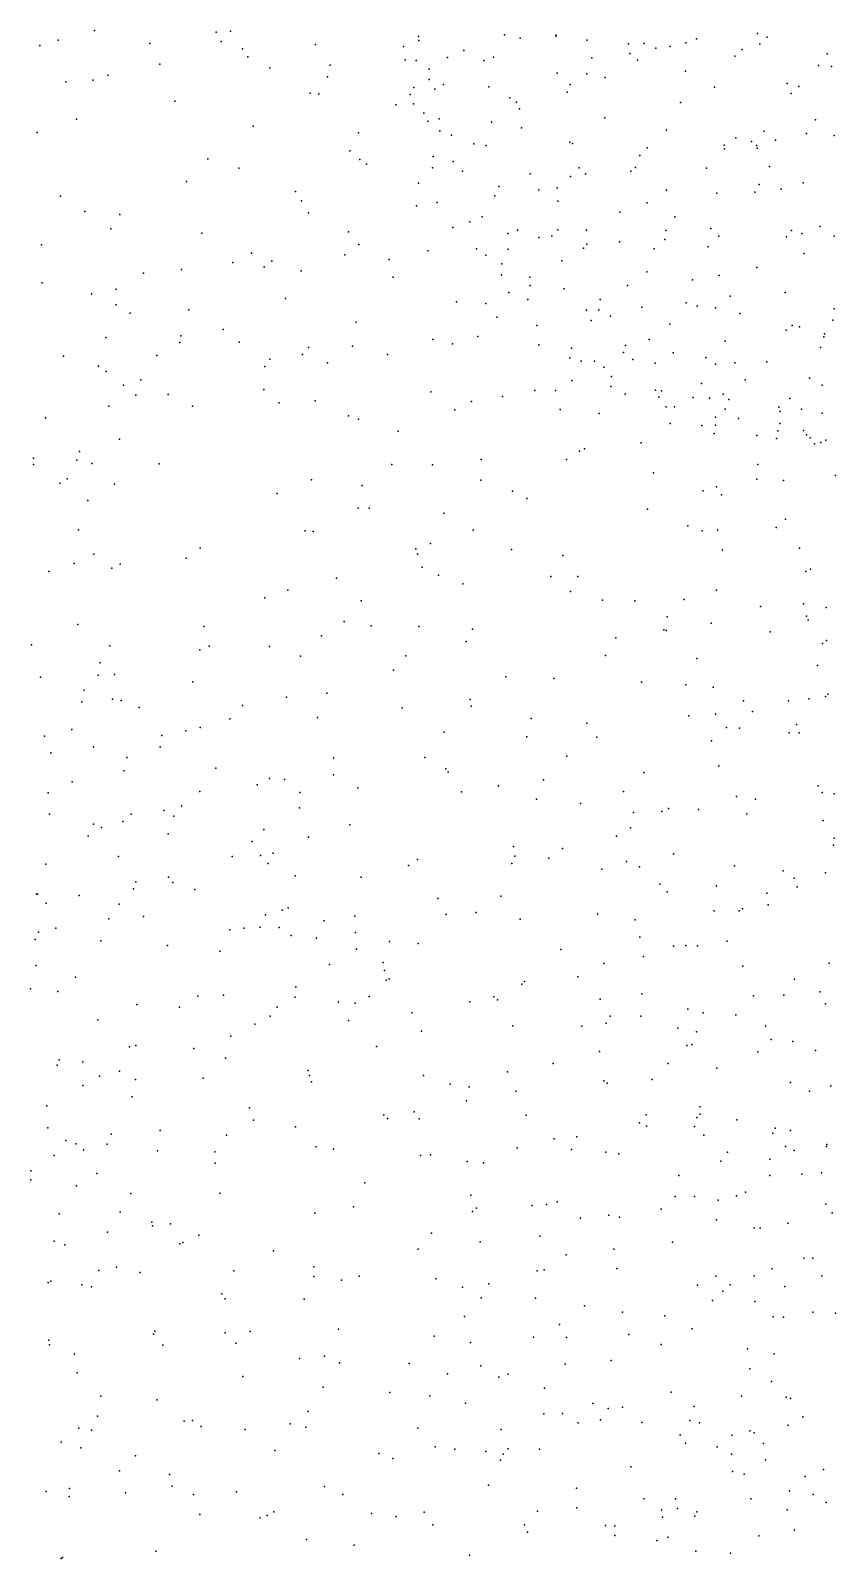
# Model space of a CAD drawing. Header units: metres. Extents: x -25 to 25, y -27.7 to 27.8.
# Drawn here: x -4.741 to -3.329, y -13.396 to -10.717 of the extents above; entities that cross this region are included whole.
import ezdxf

# ---------------------------------------------------------------- set-up
doc = ezdxf.new("R2010")
doc.units = ezdxf.units.M

msp = doc.modelspace()

# ---------------------------------------------------------------- linework, layer by layer
for p in [(-4.6925, -10.734, -4.3313), (-4.6287, -10.717, -5.6127), (-4.5313, -10.7398, 15.5646), (-4.415, -10.7198, -5.3924), (-4.4062, -10.736, -5.9033), (-4.3898, -10.7178, -4.5711), (-4.2407, -10.7414, -11.8534), (-4.0598, -10.7272, 20.2195), (-4.0594, -10.7343, 19.6476), (-3.9091, -10.7247, 19.3535), (-3.8819, -10.7303, 20.6025), (-3.819, -10.7271, -8.6697), (-3.8183, -10.7249, 19.2556), (-3.7646, -10.7336, -4.8896), (-3.6919, -10.7401, 19.1374), (-3.664, -10.7395, -6.0387), (-3.5908, -10.7385, -5.8081), (-3.5725, -10.7314, 9.7165), (-3.4653, -10.7223, -4.9215), (-3.4614, -10.7409, 18.9968), (-3.4484, -10.7287, 10.1432), (-4.7245, -10.7433, 15.4436), (-4.3687, -10.749, 15.6539), (-4.3593, -10.7631, -5.5377), (-4.0863, -10.7451, 19.9058), (-4.0835, -10.7683, 19.8032), (-4.0639, -10.7695, -5.4818), (-4.0095, -10.7645, -6.1725), (-3.9805, -10.7517, 19.4573), (-3.9454, -10.7694, 8.3963), (-3.9284, -10.7637, 4.3418), (-3.7561, -10.7649, 4.5725), (-3.6895, -10.757, 9.3691), (-3.6756, -10.7691, 20.7752), (-3.6435, -10.7481, 5.0604), (-3.6184, -10.7451, 20.8348), (-3.5048, -10.762, 9.9635), (-3.4922, -10.75, 8.3832), (-3.343, -10.7578, 18.9464), (-4.6053, -10.7951, -11.8989), (-4.514, -10.7762, 4.8965), (-4.3211, -10.7823, -5.6969), (-4.2152, -10.7776, -4.6567), (-4.0411, -10.7849, -4.7648), (-3.8165, -10.7919, -5.6077), (-3.7645, -10.7931, 19.2058), (-3.5917, -10.7881, 19.0823), (-3.3585, -10.778, 20.9803), (-3.3356, -10.7801, -4.9825), (-4.6787, -10.8067, 3.3092), (-4.6307, -10.804, -8.157), (-4.22, -10.7982, -5.8887), (-4.0682, -10.817, 5.0037), (-4.0414, -10.803, 19.5805), (-4.0315, -10.8195, 4.2315), (-4.0165, -10.8118, 20.2454), (-3.9366, -10.8156, -6.0297), (-3.7937, -10.8118, -5.9143), (-3.7325, -10.7995, 20.7026), (-3.5409, -10.816, 20.845), (-3.4133, -10.8097, 10.2719), (-3.3925, -10.8152, 4.8708), (-4.4876, -10.8409, 3.7171), (-4.2499, -10.8269, 3.9978), (-4.2349, -10.8278, 4.9649), (-4.0997, -10.847, -11.8691), (-4.075, -10.8291, 19.8657), (-4.0687, -10.8452, 19.9601), (-3.8999, -10.8351, 20.4498), (-3.8881, -10.8427, -4.8107), (-3.7992, -10.8248, 9.0432), (-3.6003, -10.8431, 20.7815), (-3.4065, -10.8273, 18.9801), (-4.66, -10.8723, -4.197), (-4.0505, -10.862, 19.6755), (-4.0437, -10.8759, 20.0357), (-4.0236, -10.8716, 20.1436), (-3.8827, -10.8543, 8.8388), (-3.733, -10.8698, 20.6441), (-3.3638, -10.8738, 10.417), (-4.7294, -10.8956, 4.7948), (-4.3499, -10.8844, -8.291), (-4.1654, -10.8963, 4.1147), (-4.0229, -10.8931, 19.5989), (-4.0023, -10.9004, -8.5208), (-3.932, -10.8778, 20.3367), (-3.8793, -10.8876, 19.3369), (-3.6252, -10.8918, -11.754), (-3.4534, -10.8934, 19.0286), (-3.3796, -10.8975, 20.9042), (-3.3307, -10.9013, 5.2809), (-4.1805, -10.9281, -4.6128), (-3.9628, -10.9155, 8.7165), (-3.9413, -10.9188, 5.0931), (-3.7944, -10.9128, -8.6362), (-3.7901, -10.9148, 19.2587), (-3.6589, -10.9228, 9.5925), (-3.5239, -10.9177, 20.781), (-3.5233, -10.9245, 4.8014), (-3.5034, -10.9051, -8.8066), (-3.4761, -10.9115, 10.0637), (-3.4671, -10.9183, -4.9164), (-3.466, -10.9232, 8.3277), (-3.4335, -10.9091, -11.653), (-4.4296, -10.9418, 15.7777), (-4.163, -10.943, 15.8196), (-4.1513, -10.9514, -8.3898), (-4.0345, -10.9377, 19.9554), (-3.9994, -10.9466, -4.7066), (-3.7784, -10.9575, 4.5989), (-3.6795, -10.9573, 8.3086), (-3.6717, -10.9358, 19.1655), (-3.4445, -10.9553, 15.6485), (-4.4674, -10.9818, -4.3249), (-4.3751, -10.9581, -11.945), (-4.0357, -10.9578, 19.855), (-3.9828, -10.9635, 20.1033), (-3.8641, -10.9685, 20.3483), (-3.7933, -10.9727, 20.4434), (-3.7668, -10.9685, -11.7884), (-3.6877, -10.9634, 15.7362), (-3.5548, -10.9585, 9.9187), (-3.3849, -10.9842, 19.0351), (-4.6884, -11.0072, -7.9917), (-4.2757, -10.9993, -4.504), (-4.06, -10.9844, 8.5316), (-3.9264, -11.0069, 19.4672), (-3.9192, -10.9902, 20.2086), (-3.849, -10.9965, 9.0053), (-3.8166, -10.9926, -4.7843), (-3.625, -10.9967, 20.6296), (-3.5365, -11.0023, 20.7027), (-3.47, -11.0003, 5.329), (-3.4623, -10.9868, 19.0797), (-3.4239, -10.995, 20.8009), (-4.6455, -11.0345, 3.3238), (-4.2654, -11.0156, -8.2517), (-4.2532, -11.0365, 8.3215), (-4.0638, -11.0244, 5.0747), (-4.0271, -11.0185, -11.8676), (-3.8156, -11.0161, 19.3163), (-3.707, -11.0355, 20.4916), (-3.659, -11.019, -4.8518), (-4.5844, -11.0394, 3.4715), (-3.9997, -11.0621, 19.7392), (-3.9699, -11.0524, 19.6021), (-3.9484, -11.0435, 20.0656), (-3.6102, -11.0434, -11.7207), (-3.5471, -11.0638, 8.2736), (-3.3552, -11.0604, 19.0633), (-4.6002, -11.0647, 4.9125), (-4.4404, -11.072, 3.8534), (-4.1828, -11.0697, -11.9281), (-3.9034, -11.073, 4.5211), (-3.8865, -11.067, 20.1568), (-3.8489, -11.0796, 19.4191), (-3.8261, -11.0767, 8.2458), (-3.8155, -11.0666, 20.2939), (-3.7651, -11.0668, 9.461), (-3.765, -11.0913, 5.2716), (-3.7077, -11.0875, 19.2651), (-3.6279, -11.0834, 19.2175), (-3.626, -11.0678, 20.5478), (-3.5332, -11.0777, 19.1672), (-3.4144, -11.0785, 20.7383), (-3.4056, -11.0678, 10.2481), (-3.3876, -11.0727, -8.8708), (-3.3309, -11.0773, 10.4153), (-4.7215, -11.0926, 4.6971), (-4.3532, -11.1072, 4.0152), (-4.1892, -11.11, 15.8832), (-4.1648, -11.0922, 8.1646), (-4.1113, -11.1182, -8.2889), (-4.0437, -11.1034, -4.6314), (-3.9586, -11.0998, 19.882), (-3.9421, -11.1111, 19.6641), (-3.9029, -11.1002, 19.5115), (-3.7708, -11.0988, 19.3394), (-3.6466, -11.1, 4.747), (-3.5519, -11.0963, 20.5946), (-3.3835, -11.1079, 19.1278), (-4.5424, -11.1422, 3.6193), (-4.4759, -11.136, -4.2745), (-4.3861, -11.1238, 15.8713), (-4.3306, -11.1312, 8.1552), (-4.3175, -11.1215, -8.1241), (-4.2659, -11.1384, 4.1741), (-3.9138, -11.1262, 5.2021), (-3.8085, -11.1207, 15.8327), (-3.6596, -11.1403, 20.421), (-3.4666, -11.1322, 19.1841), (-4.7205, -11.1594, 3.156), (-4.5908, -11.1702, -7.9134), (-4.1047, -11.1495, 4.4222), (-3.9144, -11.1452, 19.9624), (-3.865, -11.1493, 20.048), (-3.8642, -11.164, 19.5522), (-3.8045, -11.1697, 20.1182), (-3.6934, -11.1639, 20.3361), (-3.5792, -11.1542, 20.4896), (-3.5327, -11.1463, 15.6882), (-4.6341, -11.1787, -11.9757), (-4.5903, -11.198, 3.4199), (-4.2936, -11.1869, 8.4355), (-3.9935, -11.1928, -11.8457), (-3.942, -11.1954, -8.3713), (-3.9017, -11.1762, 19.8633), (-3.8682, -11.1883, 19.6329), (-3.7413, -11.1886, -8.5984), (-3.5906, -11.1947, 20.3998), (-3.5134, -11.1828, 5.4399), (-3.4169, -11.1762, -5.1475), (-4.5662, -11.2126, 8.1605), (-4.4632, -11.2068, -11.9736), (-3.9226, -11.2198, 4.6997), (-3.7654, -11.2071, 19.4655), (-3.7439, -11.2065, -11.7498), (-3.7232, -11.2176, 20.1772), (-3.6682, -11.202, 19.3496), (-3.5712, -11.2002, 9.9603), (-3.5389, -11.203, 19.2812), (-3.4962, -11.2131, 20.473), (-3.3333, -11.225, 4.9418), (-3.331, -11.2048, 20.6546), (-4.4772, -11.2522, 4.0243), (-4.403, -11.2414, 4.1876), (-4.1694, -11.2281, 5.0638), (-3.8525, -11.234, 19.803), (-3.7574, -11.2256, 9.6628), (-3.6191, -11.2318, 20.2951), (-3.4152, -11.2421, 10.2248), (-3.4043, -11.234, 19.2474), (-3.3915, -11.2368, 8.3073), (-3.3476, -11.2487, -5.3759), (-4.6085, -11.255, 7.9194), (-4.479, -11.2641, 15.878), (-4.3746, -11.2633, -7.9474), (-4.253, -11.2729, 8.0867), (-4.1759, -11.2707, 4.6144), (-4.0352, -11.2585, 8.796), (-4.0003, -11.2664, 15.8896), (-3.9558, -11.2532, 8.988), (-3.8491, -11.2679, 8.2031), (-3.7914, -11.2737, 19.9224), (-3.6971, -11.269, 8.2409), (-3.6551, -11.2586, 19.4167), (-3.5218, -11.2615, 20.3523), (-3.3545, -11.2728, 20.5191), (-3.349, -11.2541, 15.5499), (-4.6831, -11.2879, 15.8574), (-4.6214, -11.3055, 8.2723), (-4.5193, -11.287, 3.8305), (-4.3211, -11.2933, 4.5131), (-4.2637, -11.2852, -4.4415), (-4.22, -11.2994, 15.9092), (-4.1143, -11.285, -4.5454), (-3.7943, -11.2907, 19.7403), (-3.7747, -11.2968, 19.8313), (-3.7513, -11.2968, 19.6344), (-3.7006, -11.2818, 19.4872), (-3.684, -11.2939, 20.085), (-3.6448, -11.3001, -4.9415), (-3.6133, -11.2822, 20.2023), (-3.556, -11.2903, 19.3974), (-3.5391, -11.3019, 4.9384), (-3.5049, -11.2997, -11.5717), (-3.4489, -11.2977, -8.8533), (-4.6082, -11.3147, 3.2842), (-4.5472, -11.3296, 4.8981), (-4.3295, -11.3061, -11.9546), (-3.7909, -11.3309, -8.3871), (-3.735, -11.3072, 4.8935), (-3.7217, -11.3235, 19.9573), (-3.4872, -11.3292, 20.2555), (-3.3741, -11.3268, 5.5879), (-4.5779, -11.3387, 3.5334), (-4.5558, -11.3566, 4.2175), (-4.4992, -11.3553, 4.5397), (-4.3315, -11.3462, 8.5211), (-4.0382, -11.3503, 4.8684), (-3.9125, -11.3584, 9.2159), (-3.8559, -11.348, 9.3808), (-3.8197, -11.3481, -11.7505), (-3.7224, -11.3409, 19.7218), (-3.6977, -11.3547, 19.8394), (-3.6443, -11.3473, -11.6542), (-3.6337, -11.3485, 19.5824), (-3.5637, -11.3356, -5.133), (-3.5255, -11.3544, 8.2963), (-3.3516, -11.3388, 19.388), (-4.6032, -11.3756, 4.4187), (-4.4565, -11.3759, 4.6998), (-4.3045, -11.3699, 4.8137), (-4.2414, -11.366, -7.9284), (-3.9962, -11.3819, -8.0827), (-3.9669, -11.3674, 5.0082), (-3.8117, -11.3816, -4.837), (-3.6387, -11.3601, 19.9881), (-3.6257, -11.3769, 5.3797), (-3.611, -11.3766, 19.6678), (-3.578, -11.3605, 20.0744), (-3.5498, -11.3618, 19.5115), (-3.5223, -11.3806, -8.7101), (-3.5158, -11.364, 20.1462), (-3.4279, -11.3772, 19.4805), (-3.4257, -11.385, 20.1873), (-3.4085, -11.3621, 20.2739), (-3.3883, -11.3808, 5.0398), (-4.7147, -11.3959, -4.0634), (-4.1829, -11.3924, 8.6988), (-4.1656, -11.3982, 8.1537), (-3.743, -11.3887, 15.8224), (-3.6184, -11.4062, 5.0664), (-3.5627, -11.4096, 19.7419), (-3.5392, -11.3948, 19.9906), (-3.5392, -11.4092, 19.8934), (-3.4985, -11.3973, 15.6364), (-3.4261, -11.4062, 20.0907), (-3.3516, -11.3879, -8.9702), (-4.5849, -11.4332, -11.953), (-4.0959, -11.4197, -7.9622), (-3.5412, -11.4237, -5.336), (-3.4667, -11.4272, 19.9405), (-3.432, -11.4326, -11.4748), (-3.4295, -11.4188, 19.6201), (-3.3843, -11.418, 15.5175), (-3.3791, -11.4258, 8.3451), (-3.3728, -11.4311, 19.999), (-3.3539, -11.4394, 19.8998), (-3.3454, -11.4354, 19.6933), (-4.655, -11.4552, 3.76), (-3.7776, -11.4546, -5.0554), (-3.7688, -11.4502, 5.1633), (-3.6695, -11.4401, 9.7184), (-3.3652, -11.4414, 19.812), (-4.7358, -11.4668, -7.5907), (-4.7358, -11.4777, 3.0526), (-4.6596, -11.4702, 3.5911), (-4.633, -11.4761, 15.8772), (-4.5154, -11.477, -4.2708), (-4.107, -11.478, -11.8308), (-4.0358, -11.4783, 8.2523), (-3.9499, -11.4692, 15.8754), (-3.8005, -11.4689, 8.299), (-3.6478, -11.4928, 15.7367), (-3.4649, -11.478, -5.4821), (-4.6895, -11.5104, 3.2105), (-4.6768, -11.5031, 3.4409), (-4.5937, -11.5126, 7.9191), (-4.2477, -11.5048, -7.8056), (-4.159, -11.515, 8.8266), (-3.9505, -11.5054, 9.2609), (-3.5372, -11.5171, 5.1442), (-3.4667, -11.5038, 5.4598), (-3.4198, -11.5058, 10.0579), (-3.3285, -11.4972, -5.65), (-4.6403, -11.541, -4.1637), (-4.3078, -11.5285, -4.4428), (-3.8954, -11.5247, -7.9801), (-3.8701, -11.5373, -11.7325), (-3.5604, -11.524, 5.3049), (-3.5287, -11.5311, 9.7973), (-4.1659, -11.5544, -4.5625), (-4.1468, -11.5547, 8.3369), (-4.0159, -11.5634, -4.7068), (-3.6584, -11.5565, 8.3643), (-4.6566, -11.5926, -11.8918), (-4.2587, -11.5942, 15.8778), (-4.2447, -11.5954, -11.8469), (-3.9642, -11.5931, -5.0297), (-3.5877, -11.5856, -8.1791), (-3.5621, -11.5943, -5.6097), (-3.5355, -11.5928, 9.5989), (-3.4325, -11.5886, -11.4524), (-3.4162, -11.574, 15.4779), (-4.443, -11.6246, -11.8868), (-4.0649, -11.626, 15.8533), (-4.0388, -11.6165, -4.8514), (-3.8971, -11.6271, 15.8081), (-3.3917, -11.6249, -8.8688), (-4.6645, -11.6515, -7.4996), (-4.63, -11.6351, 8.5946), (-4.5837, -11.6525, 8.1588), (-4.468, -11.6419, 8.6638), (-4.0619, -11.635, 9.144), (-3.8066, -11.6375, 8.419), (-3.5267, -11.6275, -11.5783), (-4.7085, -11.6655, 15.8676), (-4.598, -11.6594, -4.2528), (-4.2038, -11.677, -4.658), (-4.0534, -11.6581, -7.7413), (-4.0252, -11.672, 8.484), (-3.8279, -11.6742, -5.5016), (-3.7806, -11.6743, -7.8582), (-3.3806, -11.6657, -8.6755), (-3.3722, -11.6615, 9.7535), (-4.2894, -11.6981, 8.5177), (-3.9824, -11.687, -5.2614), (-3.7934, -11.7007, -11.7514), (-3.537, -11.6981, -8.0646), (-4.33, -11.7117, -7.6194), (-4.1604, -11.7172, 9.0273), (-3.7375, -11.7156, 15.6978), (-3.6808, -11.7169, -5.7376), (-3.5938, -11.7144, 9.3574), (-3.4598, -11.727, 15.4062), (-3.3843, -11.7223, -8.2955), (-3.3448, -11.7288, -8.9748), (-4.658, -11.7582, -7.3661), (-4.1908, -11.7531, 15.8383), (-4.1429, -11.7609, -4.9997), (-3.6237, -11.7452, -11.7374), (-3.5468, -11.756, -5.8841), (-3.3795, -11.7441, 15.2595), (-3.3764, -11.7503, 8.5017), (-4.4368, -11.762, 15.8438), (-4.23, -11.7784, -11.8365), (-4.0596, -11.7619, -11.8023), (-3.9656, -11.7669, -5.474), (-3.7141, -11.7819, 9.2313), (-3.6295, -11.7681, -7.885), (-3.6256, -11.7688, 8.5207), (-3.4431, -11.7714, -11.7312), (-3.3442, -11.7863, 9.4829), (-4.7394, -11.7942, 8.1184), (-4.6018, -11.7956, 8.7278), (-4.444, -11.8028, 8.5815), (-4.4271, -11.7963, -7.5232), (-4.3214, -11.7971, 8.6769), (-4.2669, -11.8138, -4.8341), (-4.0826, -11.8136, -5.292), (-3.9763, -11.7885, 9.1364), (-3.7319, -11.813, -7.7494), (-3.3512, -11.792, 5.5238), (-4.6186, -11.8256, -4.3394), (-4.1038, -11.8386, 8.7009), (-3.5716, -11.8179, -11.882), (-3.3599, -11.8303, -6.0373), (-4.7231, -11.851, 15.8418), (-4.6224, -11.8473, 17.7031), (-4.5933, -11.8464, -11.8564), (-4.4563, -11.8589, -4.5828), (-3.9069, -11.8505, -5.7088), (-3.8227, -11.853, 8.6426), (-3.6686, -11.8598, -5.9604), (-3.5913, -11.8642, 15.4634), (-4.651, -11.8943, -7.1276), (-4.6466, -11.8735, 8.4141), (-4.5972, -11.8891, 17.5317), (-4.5818, -11.8917, -7.2664), (-4.2917, -11.8858, -7.4685), (-4.2208, -11.8788, -5.1015), (-3.9694, -11.8899, -11.9276), (-3.5429, -11.8685, 9.2108), (-3.49, -11.8921, 15.2929), (-3.4107, -11.8925, 8.5829), (-3.3751, -11.8886, -11.9813), (-3.3462, -11.885, -9.2304), (-3.342, -11.8809, -9.7239), (-4.55, -11.904, 17.8495), (-4.3691, -11.9003, 15.7844), (-4.2375, -11.9218, -11.9413), (-4.0885, -11.9047, -5.4708), (-3.9676, -11.9018, 8.7466), (-3.5859, -11.9189, -12.0506), (-3.5389, -11.9154, -6.094), (-3.4741, -11.9112, -10.1371), (-4.6681, -11.9423, 8.9665), (-4.4681, -11.9447, 8.8786), (-4.4432, -11.9393, -7.3438), (-4.3909, -11.9241, -4.7992), (-4.0149, -11.9475, 8.9025), (-3.8625, -11.9231, 15.6346), (-3.7647, -11.9317, 9.0731), (-3.5196, -11.9392, -7.8381), (-3.4968, -11.9404, -10.3659), (-3.41, -11.9485, -10.506), (-3.3966, -11.934, -9.527), (-3.3923, -11.9483, 15.0571), (-4.7165, -11.954, -4.3021), (-4.6303, -11.9732, -6.901), (-4.5135, -11.9728, -4.6996), (-4.5106, -11.953, 8.6619), (-3.8699, -11.9552, -5.897), (-3.7469, -11.956, 8.7431), (-3.5461, -11.9623, -9.9696), (-4.705, -11.9832, -6.562), (-4.5718, -11.9916, 17.3675), (-4.209, -11.9923, 15.7089), (-4.0492, -11.9914, -5.6896), (-3.7996, -11.9896, -7.5487), (-4.577, -12.0153, 18.1966), (-4.4156, -12.0102, 17.7883), (-4.3214, -12.0283, -13.2867), (-4.2093, -12.0218, -13.1753), (-4.012, -12.0115, -13.2251), (-4.008, -12.0171, -13.3905), (-3.6646, -12.0179, -12.1453), (-3.5331, -12.0065, -9.8107), (-4.7098, -12.0536, 15.7781), (-4.6678, -12.0343, 8.5326), (-4.4437, -12.0515, -7.0531), (-4.3434, -12.0395, -7.2202), (-4.2953, -12.03, -5.1746), (-4.2685, -12.0528, -13.4767), (-4.1668, -12.0451, -12.0622), (-3.9846, -12.0521, 15.6022), (-3.9198, -12.0415, -7.4386), (-3.841, -12.0306, -12.1089), (-3.7006, -12.0515, 15.4091), (-3.3586, -12.0411, 8.764), (-3.3521, -12.0533, -1.0156), (-3.3309, -12.0554, 9.1768), (-4.4761, -12.0764, -13.3736), (-4.2687, -12.08, -13.006), (-3.8529, -12.065, -13.5034), (-3.776, -12.0726, -6.09), (-3.6213, -12.0812, -6.1835), (-3.5021, -12.06, 8.9209), (-3.4687, -12.0648, -12.2153), (-4.7076, -12.0909, -4.5775), (-4.6304, -12.1088, 8.8411), (-4.5791, -12.104, -4.8295), (-4.5642, -12.0913, -13.2345), (-4.5068, -12.0845, -6.7092), (-4.4895, -12.0947, 15.7069), (-3.6828, -12.088, -10.2739), (-3.633, -12.0862, -7.6045), (-3.5689, -12.083, 15.2111), (-3.4841, -12.0903, -10.4368), (-3.3502, -12.102, -1.4271), (-4.6398, -12.1296, -6.2537), (-4.6162, -12.1143, 18.4566), (-4.4992, -12.1256, -13.5393), (-4.3316, -12.1179, 17.8611), (-4.2529, -12.1315, 15.6373), (-4.1804, -12.11, -13.6196), (-3.7124, -12.1296, -9.8318), (-3.6883, -12.115, -13.1761), (-3.3309, -12.1331, -9.2284), (-4.352, -12.1388, 18.0195), (-4.3153, -12.1593, -6.9583), (-3.8932, -12.1479, -10.1023), (-3.8076, -12.1513, -12.9572), (-3.6129, -12.1608, -13.3794), (-3.3317, -12.1452, -7.986), (-4.7141, -12.1789, -13.5401), (-4.5863, -12.1653, -12.9898), (-4.387, -12.1651, 18.1768), (-4.3375, -12.1634, -12.1448), (-4.3241, -12.1778, -13.689), (-4.0778, -12.1809, -7.218), (-4.0621, -12.1704, -5.8527), (-3.8966, -12.1773, 15.4469), (-3.8908, -12.1648, -12.2198), (-3.8312, -12.1679, -9.9346), (-3.7385, -12.1873, -13.6392), (-3.695, -12.174, 15.2911), (-3.6722, -12.1833, -12.296), (-3.5058, -12.1819, -1.2957), (-4.5561, -12.2095, 18.604), (-4.4985, -12.2017, -6.4615), (-4.491, -12.2111, -5.0625), (-4.2766, -12.199, 17.6469), (-4.1607, -12.2014, -12.7913), (-3.6366, -12.2138, -13.0271), (-3.4202, -12.1902, 14.8444), (-3.401, -12.2035, -9.398), (-3.3459, -12.1937, -12.3153), (-4.7306, -12.2305, -5.7934), (-4.7287, -12.2316, -13.7444), (-4.6556, -12.2337, -5.9997), (-4.5603, -12.2219, -12.8481), (-4.4528, -12.2232, 17.2807), (-4.0264, -12.2391, -12.243), (-3.9154, -12.2349, -13.7647), (-3.6237, -12.227, 15.1144), (-3.5373, -12.2168, -13.2356), (-3.4489, -12.2293, -1.5665), (-3.3958, -12.2183, -1.0033), (-4.7131, -12.2469, 18.7708), (-4.5855, -12.2491, 15.6411), (-4.3285, -12.2677, 18.6072), (-4.2994, -12.2594, -6.7424), (-4.2885, -12.2553, 18.3601), (-4.172, -12.2696, -7.0165), (-4.0115, -12.2671, -12.7413), (-3.9587, -12.2636, -6.0324), (-3.7458, -12.2665, -12.8334), (-3.5415, -12.2603, -6.314), (-3.4977, -12.2607, -12.3647), (-3.4917, -12.2568, -9.5568), (-3.4467, -12.2501, -1.147), (-4.6964, -12.2907, -12.0836), (-4.6035, -12.2745, -6.2031), (-4.5424, -12.2707, 18.7763), (-4.3911, -12.2936, 18.7574), (-4.3667, -12.2912, -12.7023), (-4.3377, -12.289, -13.8288), (-4.3043, -12.2896, -5.379), (-4.2257, -12.2779, -12.2254), (-3.882, -12.2749, -7.2772), (-3.6797, -12.2765, -10.3065), (-4.7329, -12.3106, -12.8018), (-4.727, -12.2978, -13.8924), (-4.6172, -12.3133, -5.0285), (-4.5002, -12.3214, -12.1906), (-4.2833, -12.3035, 15.5075), (-4.2389, -12.3087, 17.8624), (-4.1704, -12.2986, -13.8403), (-4.1108, -12.3141, 15.4354), (-4.0607, -12.3181, -5.9254), (-3.672, -12.3066, -1.6315), (-3.6126, -12.3223, -1.4521), (-3.5913, -12.3215, -9.7063), (-3.5707, -12.3222, 14.8939), (-3.5183, -12.3138, -1.6869), (-4.4086, -12.3312, -5.2342), (-4.1688, -12.3277, 18.6161), (-3.8101, -12.3281, -9.9885), (-3.6652, -12.3404, -12.3944), (-4.7308, -12.3566, 15.6733), (-4.662, -12.3769, 6.1624), (-4.216, -12.3549, 18.1364), (-4.1218, -12.3509, -12.324), (-4.1197, -12.365, 18.7665), (-3.7803, -12.3762, -10.1743), (-3.7347, -12.3526, 15.1039), (-3.4912, -12.3577, -13.5727), (-3.3393, -12.3522, -9.3442), (-4.7408, -12.3971, 19.0069), (-4.6932, -12.4018, -12.674), (-4.2754, -12.3939, 17.4395), (-4.1171, -12.3823, -6.9045), (-4.1114, -12.3795, 18.388), (-3.8788, -12.3889, -6.1539), (-3.8741, -12.3847, -13.88), (-3.4001, -12.3801, -13.3499), (-3.3561, -12.4028, -0.8971), (-4.5543, -12.4247, -13.9986), (-4.4795, -12.4297, 15.4759), (-4.4473, -12.4104, 17.2049), (-4.4024, -12.4087, 19.0229), (-4.3079, -12.4294, -13.9545), (-4.2765, -12.412, -5.469), (-4.2007, -12.4207, -6.6432), (-4.171, -12.4223, 19.0041), (-4.1465, -12.4106, -5.7698), (-3.9701, -12.4201, 18.9201), (-3.9281, -12.4115, 18.5848), (-3.9217, -12.4168, -12.5906), (-3.7414, -12.4155, -7.2881), (-3.6682, -12.4062, -9.8514), (-3.4721, -12.4097, 14.5767), (-3.4188, -12.4084, -13.0851), (-3.3462, -12.4235, 14.4712), (-4.6225, -12.4519, 15.532), (-4.3205, -12.4454, -6.436), (-4.1831, -12.4531, 17.964), (-4.0718, -12.4391, -12.5334), (-3.7309, -12.4577, -10.0185), (-3.724, -12.4452, -1.5165), (-3.6697, -12.445, -12.5369), (-3.5873, -12.4329, 14.6987), (-3.5607, -12.4391, -7.4597), (-3.5035, -12.4429, -1.7828), (-4.3891, -12.4805, 19.1623), (-4.3475, -12.4594, 15.3729), (-4.0551, -12.4718, -5.9423), (-3.8948, -12.4624, 18.4199), (-3.7737, -12.4625, 18.7575), (-3.6053, -12.4661, -12.7681), (-3.5723, -12.4727, -1.3232), (-3.451, -12.463, -7.593), (-4.567, -12.4988, 6.402), (-4.5563, -12.4969, 17.1132), (-4.4541, -12.5022, -12.5005), (-4.1337, -12.4987, -13.9775), (-3.7426, -12.5074, 14.8493), (-3.5894, -12.4968, -10.2666), (-3.5803, -12.4947, 6.4818), (-3.4646, -12.5078, -1.1674), (-3.4415, -12.4861, -9.6143), (-3.4032, -12.4896, -13.5319), (-3.3636, -12.5052, -13.2439), (-4.6938, -12.5309, -14.3658), (-4.6905, -12.5218, -6.0022), (-4.6492, -12.5253, -12.2256), (-4.399, -12.5186, -5.3172), (-3.8238, -12.5284, 19.0301), (-3.6222, -12.5283, 14.5454), (-3.5367, -12.5363, 6.2881), (-4.6198, -12.5504, -5.1998), (-4.585, -12.5416, 19.2435), (-4.5567, -12.556, -14.1577), (-4.4377, -12.5541, 6.3152), (-4.2538, -12.5403, 17.5041), (-4.2512, -12.549, 19.2335), (-4.248, -12.5606, 15.2051), (-4.0514, -12.5493, 18.0876), (-4.0045, -12.5643, 19.1988), (-3.904, -12.5429, 14.9751), (-3.7351, -12.5586, 14.6806), (-3.7291, -12.5625, 18.4084), (-3.6499, -12.556, 18.8044), (-3.4073, -12.5616, 14.3284), (-4.6493, -12.5666, 6.0805), (-4.5625, -12.5869, -12.4013), (-3.9711, -12.569, -13.9819), (-3.8893, -12.577, -7.0985), (-3.374, -12.5768, -0.9938), (-3.3364, -12.5672, -12.4897), (-4.7124, -12.6026, 15.4723), (-4.3567, -12.6061, -14.1057), (-4.1211, -12.6181, -6.5954), (-4.0675, -12.6127, 14.9701), (-3.9761, -12.5937, -6.9719), (-3.6609, -12.6181, 19.0018), (-3.5665, -12.6044, -12.6397), (-3.5657, -12.6172, -6.3459), (-4.7103, -12.6413, -12.3547), (-4.3494, -12.6274, 17.3292), (-4.2758, -12.6393, -6.3815), (-4.1143, -12.6247, 17.9274), (-4.059, -12.6252, -5.8945), (-3.8711, -12.6191, 6.5229), (-3.6721, -12.6323, 6.2907), (-3.6598, -12.6383, -13.8647), (-3.5759, -12.6387, 14.3514), (-3.5719, -12.6228, 18.6038), (-3.5018, -12.6272, -9.8313), (-3.4341, -12.6417, 6.5148), (-4.6791, -12.6631, 6.527), (-4.6606, -12.6693, -2.8417), (-4.6062, -12.6697, 15.291), (-4.5993, -12.6524, -14.3351), (-4.5133, -12.6459, -5.3059), (-4.397, -12.6537, 15.148), (-3.8221, -12.6602, -6.1738), (-3.7824, -12.6567, 14.5575), (-3.5593, -12.6537, -7.3882), (-3.4381, -12.6501, -13.6562), (-3.4076, -12.6455, -6.3678), (-3.3437, -12.67, -9.6556), (-4.6994, -12.6893, 6.3545), (-4.6476, -12.6794, -2.5785), (-4.5181, -12.6813, 17.1556), (-4.4177, -12.683, -6.2457), (-4.2399, -12.6742, 19.3817), (-4.2095, -12.6786, 14.9651), (-4.0568, -12.6898, 14.8054), (-4.0388, -12.6882, -6.7572), (-3.887, -12.676, 18.1375), (-3.7914, -12.679, 6.3861), (-3.7314, -12.6836, 6.6497), (-3.7086, -12.6866, -7.2336), (-3.5177, -12.6839, 18.8685), (-3.4437, -12.6961, 14.2144), (-3.4161, -12.6739, -12.5738), (-3.4011, -12.6805, -7.624), (-3.3443, -12.674, -0.8579), (-4.7404, -12.7164, 17.0239), (-4.6246, -12.7213, -14.488), (-4.4166, -12.703, 19.4254), (-3.9745, -12.7002, -1.7968), (-3.9461, -12.7022, 19.3491), (-3.6032, -12.7244, 19.0988), (-3.5297, -12.6997, -1.2409), (-3.4438, -12.7248, -12.7173), (-3.3874, -12.7224, -12.9464), (-3.3531, -12.7198, -10.0585), (-4.74, -12.7323, -3.2136), (-4.6601, -12.743, -6.0864), (-4.1545, -12.7374, -6.5016), (-4.5647, -12.7561, 19.4861), (-4.4084, -12.7556, 14.9776), (-3.9682, -12.7593, -6.9292), (-3.8606, -12.777, -7.0915), (-3.8355, -12.7756, 6.5301), (-3.817, -12.7706, 14.4462), (-3.6095, -12.7617, -1.9504), (-3.5759, -12.7615, -13.8196), (-3.5344, -12.7679, -6.3153), (-3.502, -12.7604, 6.3598), (-3.4865, -12.7536, 18.4916), (-3.3452, -12.7748, -13.4982), (-4.6904, -12.7917, -3.0339), (-4.5834, -12.789, -2.4295), (-4.242, -12.7909, -6.3832), (-4.1744, -12.7798, -14.1113), (-3.9653, -12.788, -14.0359), (-3.9584, -12.782, -5.9442), (-3.7758, -12.7993, -1.4825), (-3.7261, -12.7943, 19.3098), (-3.7075, -12.7977, 18.1681), (-3.6343, -12.7837, -1.3471), (-3.537, -12.8021, 6.7096), (-3.3341, -12.79, -6.3395), (-4.6055, -12.8239, 15.0606), (-4.5277, -12.8064, -6.1667), (-4.527, -12.813, -2.6548), (-4.4955, -12.8092, -14.367), (-4.4454, -12.8295, 14.8238), (-4.0374, -12.826, 17.9155), (-3.8473, -12.8312, 19.428), (-3.4713, -12.8166, -7.4874), (-3.4608, -12.8172, -1.1037), (-3.4119, -12.808, 18.907), (-4.6996, -12.8396, 19.5646), (-4.6807, -12.8464, -14.8652), (-4.4786, -12.8443, 17.2399), (-4.4737, -12.8421, -2.3132), (-4.3146, -12.8569, 14.6145), (-4.0606, -12.8538, -5.7232), (-3.9518, -12.8412, -1.6535), (-3.7175, -12.8539, 6.7542), (-3.6144, -12.8417, -7.3378), (-4.59, -12.8853, -2.8415), (-4.244, -12.8845, 17.6423), (-3.801, -12.8638, -2.0385), (-3.3841, -12.8693, -0.8457), (-3.3684, -12.8695, -2.022), (-4.7099, -12.9124, 15.1643), (-4.7049, -12.9097, -2.2374), (-4.6209, -12.8912, -14.6586), (-4.5484, -12.8945, -14.504), (-4.3842, -12.8919, -2.4599), (-4.2435, -12.9016, -5.5123), (-4.195, -12.9083, 14.4927), (-4.1642, -12.9013, 17.7858), (-4.0295, -12.9058, -6.6817), (-3.8518, -12.8918, -13.98), (-3.8396, -12.8902, -6.0072), (-3.7122, -12.8878, 14.2529), (-3.5385, -12.9009, 6.417), (-3.471, -12.9004, 18.3745), (-3.4393, -12.888, 19.1676), (-3.3522, -12.9008, 18.7291), (-4.651, -12.9161, -5.3941), (-4.6339, -12.9201, 17.126), (-4.4049, -12.9323, 17.376), (-3.9828, -12.9203, 14.4017), (-3.9499, -12.9391, 19.6033), (-3.9369, -12.9147, -2.1312), (-3.8546, -12.9398, 18), (-3.5706, -12.9171, -6.1988), (-3.5261, -12.9277, -2.058), (-3.5131, -12.9165, 14.0453), (-3.4172, -12.9195, -6.2409), (-4.3995, -12.9408, -14.3279), (-4.2609, -12.9415, 19.6535), (-3.7689, -12.9529, 19.5395), (-3.7022, -12.964, -2.1054), (-3.5445, -12.9438, -13.7808), (-3.4701, -12.9457, -0.9699), (-3.3683, -12.9643, 6.7037), (-3.3287, -12.966, -8.0307), (-3.9791, -12.9719, -6.8938), (-3.8125, -12.986, -1.4955), (-3.6277, -12.9707, -1.26), (-3.438, -12.9722, -13.6369), (-3.4199, -12.9733, 13.8717), (-4.7089, -13.0135, -2.0945), (-4.5248, -13.0031, 17.266), (-4.5228, -12.9978, 14.5808), (-4.3994, -13.0003, 19.7082), (-4.3805, -13.0184, -5.5379), (-4.3555, -12.9984, 14.3701), (-4.2006, -12.9941, -14.1691), (-4.0325, -13.0061, 17.8766), (-3.9687, -13.0174, 6.6668), (-3.8582, -13.008, 14.229), (-3.8006, -13.0087, 6.8542), (-3.6909, -13.0034, 6.5503), (-3.5799, -12.9937, 6.8405), (-4.7077, -13.0214, -3.008), (-4.6638, -13.0382, -14.8529), (-4.5085, -13.0224, 14.4209), (-4.2687, -13.0454, -1.9672), (-4.2253, -13.0414, 17.7191), (-3.6344, -13.0207, 14.0431), (-3.4827, -13.0288, -6.1333), (-3.4358, -13.0374, -0.7995), (-4.659, -13.0707, 17.1613), (-4.1985, -13.053, 19.7534), (-4.0766, -13.0542, -1.8207), (-4.009, -13.0724, -2.3167), (-3.9509, -13.0586, -1.6956), (-3.9029, -13.0728, -5.6954), (-3.8025, -13.0555, -5.8144), (-3.7223, -13.0489, 18.0491), (-3.4788, -13.0637, 6.4379), (-4.3685, -13.0769, 17.537), (-4.2273, -13.096, -2.462), (-3.9193, -13.0784, 19.7409), (-3.839, -13.0976, 17.9605), (-3.4409, -13.0857, 13.6865), (-4.6174, -13.1114, 19.7591), (-4.5185, -13.1178, -2.7411), (-4.1103, -13.1053, -6.5867), (-4.0404, -13.1107, -14.0965), (-3.9776, -13.1237, -7.046), (-3.7541, -13.1247, 14.0136), (-3.617, -13.1044, -1.1488), (-3.4934, -13.1115, 19.6631), (-3.415, -13.1135, 18.3479), (-3.4071, -13.1155, -0.6686), (-4.6233, -13.1466, 14.4397), (-4.4566, -13.1543, 19.8187), (-4.2536, -13.1383, -6.4188), (-3.8404, -13.1426, -2.3035), (-3.8077, -13.142, -1.5352), (-3.7407, -13.153, 19.7925), (-3.7271, -13.133, -13.909), (-3.7024, -13.1306, -1.2982), (-3.5766, -13.1298, -2.2532), (-3.3858, -13.1476, -8.1223), (-4.656, -13.1675, -2.9185), (-4.6339, -13.1711, -6.2234), (-4.4714, -13.1556, 17.4218), (-4.4415, -13.1648, 14.1377), (-4.3644, -13.17, -2.5975), (-4.2854, -13.1603, -14.2761), (-4.2576, -13.1661, 19.8539), (-4.0614, -13.1677, -6.7369), (-3.9149, -13.1698, -5.5513), (-3.7802, -13.1581, -7.3483), (-3.668, -13.1576, 6.5793), (-3.6011, -13.1795, 13.72), (-3.5838, -13.1544, -5.8635), (-3.5672, -13.1586, -0.8148), (-3.5101, -13.1801, 15.5122), (-3.4789, -13.1721, -7.791), (-3.4713, -13.1756, 15.7001), (-3.4113, -13.1625, -5.9462), (-4.6871, -13.192, -2.0301), (-4.6525, -13.202, 14.7261), (-4.3119, -13.2066, -2.0433), (-4.0306, -13.2003, -6.8951), (-3.9962, -13.2044, -1.8542), (-3.9025, -13.2037, 6.7431), (-3.8478, -13.2047, -13.986), (-3.5919, -13.194, -5.6795), (-3.5359, -13.2003, 19.8125), (-3.4549, -13.1946, -13.6523), (-4.5566, -13.2163, -5.6003), (-4.1298, -13.2122, 14.0377), (-4.1049, -13.2207, -5.6036), (-3.9421, -13.2086, 19.8854), (-3.916, -13.2237, 6.9029), (-3.9113, -13.213, 13.9498), (-3.5112, -13.2134, 6.9363), (-3.4514, -13.2233, -7.9906), (-4.5846, -13.2426, -14.6285), (-4.4968, -13.2489, -6.3025), (-3.6875, -13.2355, 6.9529), (-3.5094, -13.2439, 18.1876), (-3.4886, -13.2484, 15.8507), (-3.3816, -13.2525, 15.9979), (-3.3492, -13.2403, 15.031), (-4.7136, -13.2788, 14.8844), (-4.6728, -13.2875, 14.2348), (-4.6723, -13.2732, 17.2713), (-4.5739, -13.2808, 19.8724), (-4.4923, -13.2696, 14.0225), (-4.4546, -13.2837, -2.6683), (-4.3792, -13.2793, 19.9223), (-4.2251, -13.2701, -2.4941), (-4.1929, -13.2839, -6.5872), (-3.9372, -13.2677, -7.2835), (-3.783, -13.2727, 17.9676), (-3.409, -13.2777, 19.8915), (-3.3674, -13.2837, 13.3255), (-4.3139, -13.3143, -6.4781), (-4.0504, -13.3148, -7.1335), (-3.8512, -13.3133, -7.429), (-3.782, -13.3074, -1.5786), (-3.6646, -13.2913, -0.7893), (-3.6339, -13.3109, 15.5644), (-3.609, -13.2915, 19.9297), (-3.6057, -13.3087, -13.8353), (-3.572, -13.3144, 13.4631), (-3.477, -13.2917, -5.4204), (-3.4132, -13.311, 18.2961), (-3.345, -13.2978, -8.5297), (-4.444, -13.3193, -14.4252), (-4.3379, -13.3248, 13.9668), (-4.3257, -13.3208, 17.7175), (-4.1426, -13.3173, -2.0325), (-4.0994, -13.3223, -14.1366), (-4.0349, -13.3372, 17.8625), (-3.8742, -13.3369, -5.5191), (-3.7317, -13.3381, -1.429), (-3.7159, -13.3388, -5.43), (-3.6318, -13.3238, 15.3295), (-3.5755, -13.322, -2.3712), (-4.2565, -13.3629, 19.9945), (-3.8689, -13.35, -1.7864), (-3.7158, -13.3559, 6.6169), (-3.6419, -13.3647, -7.8459), (-3.6227, -13.3589, -0.5355), (-3.4629, -13.3563, -8.3558), (-3.4002, -13.3465, -13.6222), (-4.6849, -13.3946, 17.3716), (-4.5212, -13.3832, -2.1013), (-4.173, -13.373, -5.641), (-3.9706, -13.3905, 6.9005), (-3.5732, -13.3834, -8.1327), (-3.5127, -13.3866, 15.9924), (-4.6868, -13.3961, 14.0834)]:
    msp.add_point(p)

doc.saveas('drawing.dxf')
